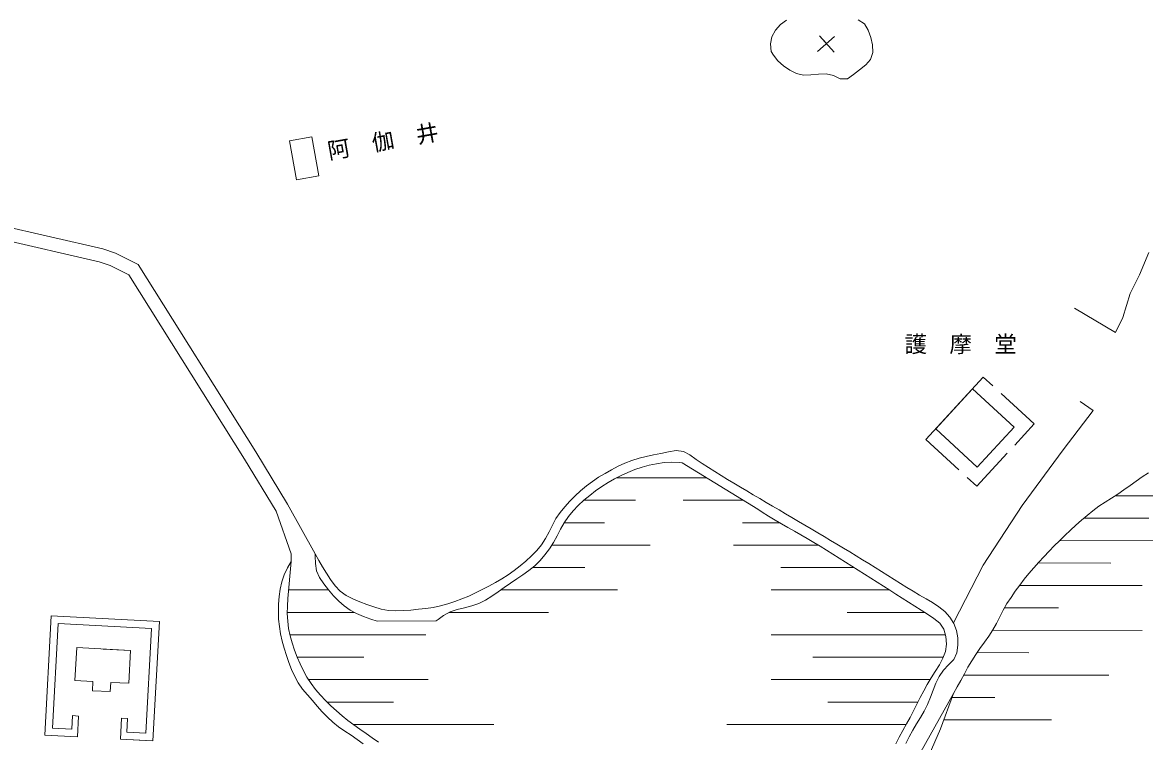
# Model space of a CAD drawing. Units: millimetres, scale not verified. Extents: x 11507 to 407039, y 22504 to 286236.
# Drawn here: x 197377 to 272435, y 177066 to 225171 of the extents above; entities that cross this region are included whole.
import ezdxf
from ezdxf.enums import TextEntityAlignment as Align

# ---------------------------------------------------------------- set-up
doc = ezdxf.new("R2010")
doc.units = ezdxf.units.MM
doc.header["$LTSCALE"] = 500
doc.linetypes.add('DASHED', pattern=[7.5, 6, -1.5])
doc.layers.add('1-0', color=3, linetype='Continuous', lineweight=13)
doc.layers.add('1-1', color=3, linetype='Continuous', lineweight=13)
doc.styles.add('ＭＳ ゴシック', font='')
doc.styles.get('ＭＳ ゴシック').set_extended_font_data('MS Gothic')

msp = doc.modelspace()

# ---------------------------------------------------------------- linework, layer by layer
at = {"layer": '1-0'}
for p, q in [((250567.6, 223224.8), (251687.8, 224220.5)), ((250700.4, 224278.3), (251664.6, 223193.7)), ((251160.2, 223761.2), (250700.4, 224278.3)), ((216724.6, 217520.1), (215248.1, 217255.7)), ((215248.1, 217255.7), (215717.1, 214636.6)), ((216724.6, 217520.1), (217193.7, 214901.1)), ((215717.1, 214636.6), (217193.7, 214901.1)), ((190194.6, 212917), (202745.9, 210030.2)), ((202502.2, 209162.8), (190055.6, 212025.5)), ((202745.9, 210030.2), (203594.2, 209747.5)), ((203594.2, 209747.5), (205121.7, 208983.7)), ((272722.5, 209782.5), (272100.2, 208288.9)), ((203248.9, 208913.8), (202502.2, 209162.8)), ((204493.6, 208291.5), (203248.9, 208913.8)), ((205121.7, 208983.7), (212998.1, 196439.3)), ((212232.1, 195966.8), (204493.6, 208291.5)), ((272100.2, 208288.9), (271477.9, 207044.2)), ((271477.9, 207044.2), (270980, 205426.2)), ((270482.1, 204430.4), (267743.9, 206048.5)), ((270980, 205426.2), (270482.1, 204430.4)), ((261645.1, 201443.3), (257808.2, 197276.4)), ((260929.1, 200665.6), (258463.8, 197988.3)), ((263708.2, 198106.6), (260929.1, 200665.6)), ((268988.6, 199202.9), (268117.3, 199825.2)), ((266997.1, 196589.1), (268988.6, 199202.9)), ((258463.8, 197988.3), (261243, 195429.3)), ((261243, 195429.3), (263708.2, 198106.6)), ((214348.1, 192481.7), (212232.1, 195966.8)), ((212998.1, 196439.3), (215117.4, 192948.8)), ((264258.9, 192855.1), (266997.1, 196589.1)), ((241295, 195738.3), (241504.8, 195707.2)), ((241504.8, 195707.2), (246576.4, 192614.8)), ((216961.8, 189619), (215117.4, 192948.8)), ((215343.8, 189619), (214348.1, 192481.7)), ((261645.1, 188872.2), (264258.9, 192855.1)), ((215343.8, 189121.1), (215343.8, 189619)), ((259653.6, 185013.8), (261645.1, 188872.2)), ((199290.7, 185486.1), (198865.7, 177496.9)), ((199290.7, 185486.1), (206533.7, 185100.8)), ((199763.4, 184960.3), (199391.6, 177969.5)), ((199763.4, 184960.3), (206007.8, 184628.1)), ((206108.7, 177111.6), (206533.7, 185100.8)), ((221101.6, 185129.4), (225052.1, 185138.2)), ((225052.1, 185138.2), (225180, 185231.7)), ((205636, 177637.4), (206007.8, 184628.1)), ((200889.5, 181155.5), (201006.3, 183351.1)), ((204601.2, 183159.9), (201006.3, 183351.1)), ((204601.2, 183159.9), (202770.5, 183257.3)), ((204484.5, 180964.3), (204601.2, 183159.9)), ((202087.8, 181091.8), (200889.5, 181155.5)), ((202087.8, 181091.8), (202054.7, 180469.5)), ((203286.1, 181028), (203253.1, 180405.7)), ((203286.1, 181028), (204484.5, 180964.3)), ((202054.7, 180469.5), (203253.1, 180405.7)), ((257471.7, 176381.7), (259653.6, 180284.1)), ((258782.3, 177919.2), (259653.6, 180284.1)), ((200724.3, 178801.5), (200676.4, 177901.2)), ((200724, 178796.7), (200724.3, 178801.5)), ((200724.3, 178801.5), (201123.4, 178775.4)), ((201049.3, 177380.7), (201123.4, 178775.4)), ((200676.4, 177901.2), (199391.6, 177969.5)), ((203925.2, 177227.7), (203999.4, 178622.4)), ((203999.4, 178622.4), (204398.8, 178601.1)), ((204351.2, 177705.7), (204398.8, 178601.1)), ((258035.6, 176176.7), (258782.3, 177919.2)), ((201049.3, 177380.7), (198865.7, 177496.9)), ((203925.2, 177227.7), (205609.4, 177138.1)), ((206108.7, 177111.6), (203932.9, 177227.3)), ((204351.2, 177705.7), (205636, 177637.4))]:
    msp.add_line(p, q, dxfattribs=at)
at = {"layer": '1-0', "linetype": 'DASHED'}
for p, q in [((265046.4, 198311.3), (261645.1, 201443.3)), ((261209.6, 194144.4), (265046.4, 198311.3)), ((257808.2, 197276.4), (261209.6, 194144.4))]:
    msp.add_line(p, q, dxfattribs=at)
at = {"layer": '1-0', "color": 4}
for p, q in [((262267.4, 184515.9), (272267.4, 184502.8)), ((260331, 181518.4), (270037.3, 181505.7))]:
    msp.add_line(p, q, dxfattribs=at)
at = {"layer": '1-0'}
for points in [[(253277.8, 225353.5), (253693.3, 225077), (253943.9, 224647.1), (254114.2, 224169.6), (254241.8, 223677.8), (254256, 223164.3), (254102.5, 222702.8), (253781.7, 222326.1), (253376.5, 222001.6), (252971.8, 221693.5), (252561.6, 221407.8), (252077.6, 221393.1), (251635.4, 221630.1), (251146, 221729.3), (250630.9, 221712.4), (250118.9, 221662.9), (249620.3, 221651.9), (249144.8, 221750.5), (248699.4, 221980.9), (248285.4, 222261), (247915.4, 222599.3), (247605.5, 222992.5), (247455.9, 223224.8), (247412.9, 223733.4), (247495.9, 224216.6), (247747.6, 224653.6), (248084.5, 225028.4), (248491.6, 225313.6)], [(256456.5, 176937), (256684.8, 177381.9), (256928.7, 177817.6), (257186.2, 178244.9), (257445.9, 178671.1), (257694.7, 179105), (257919.3, 179555.3), (258113.1, 180026.1), (258293.6, 180505.2), (258483.2, 180976.6), (258704.7, 181424.4), (258980.7, 181832.6), (259330, 182188.3), (259671.9, 182550.7), (259870.7, 183010), (259950.8, 183509.2), (259940.2, 184010.5), (259848.5, 184504), (259674, 184973.3), (259408, 185397.3), (259067, 185769.5), (258675.9, 186088.1), (258256.1, 186360.4), (257823.6, 186610.7), (257391.3, 186861.5), (256962.1, 187117.7), (256535.2, 187378.2), (256110.3, 187641.8), (255686.5, 187907.6), (255263.5, 188174.4), (254840.5, 188441.2), (254416.9, 188706.9), (253992.5, 188970.9), (253567.2, 189233.3), (253141.1, 189494.1), (252714.4, 189753.7), (252286.8, 190011.9), (251858.7, 190269.1), (251430, 190525.4), (251000.8, 190780.8), (250571.1, 191035.6), (250141, 191289.7), (249710.5, 191543.5), (249279.8, 191797), (248848.9, 192050.4), (248417.8, 192303.7), (247986.5, 192557.2), (247555.2, 192810.9), (247123.9, 193065.1), (246692.7, 193319.7), (246261.6, 193575.1), (245830.6, 193831.2), (245399.9, 194088.3), (244969.8, 194346.5), (244541, 194606), (244114.2, 194867), (243690.3, 195129.7), (243269.9, 195394.3), (242853, 195663.1), (242437.9, 195943.1), (242021.8, 196238.7), (241586.1, 196471.3), (241107.3, 196526.4), (240600.4, 196452.5), (240089.1, 196335), (239591.4, 196236.8), (239105.1, 196144.2), (238623.9, 196027.2), (238147.4, 195873.7), (237680.2, 195689.2), (237225.6, 195479.6), (236781.5, 195250), (236345.6, 195005.2), (235917.6, 194746.3), (235501.3, 194469), (235100.2, 194169.6), (234715.2, 193848.9), (234346.5, 193508.7), (233994.4, 193150.9), (233659.4, 192777.1), (233342.4, 192388.8), (233060.1, 191977.2), (232821, 191538), (232599.2, 191088), (232365.3, 190646), (232091.8, 190229.8), (231774.1, 189843.9), (231423.3, 189483.3), (231051.4, 189142.9), (230668, 188818.7), (230273.7, 188511.4), (229866.5, 188223.1), (229445.6, 187954.7), (229013.4, 187702.8), (228573.4, 187463.2), (228128.6, 187232), (227679.7, 187009.5), (227225.7, 186798.9), (226765.5, 186603.5), (226297.9, 186426.4), (225822.1, 186271.2), (225338.9, 186142.7), (224850.1, 186044.7), (224356.3, 185971.6), (223858.3, 185914.8), (223356.6, 185866), (222853.1, 185827.2), (222350.8, 185813.9), (221853, 185842.6), (221363, 185929), (220882.4, 186069.6), (220410.8, 186238.2), (219946.2, 186421.3), (219485.5, 186616.8), (219033.6, 186833.3), (218632, 187122.8), (218286.8, 187486.5), (217983.6, 187896.3), (217708, 188324.3), (217449.5, 188755.3), (217202.2, 189187.9), (216961.8, 189619)], [(241295, 195738.3), (240795.3, 195754.6), (240291.8, 195723.7), (239793.6, 195653.9), (239303.3, 195550.3), (238820.9, 195416.8), (238346.3, 195257.2), (237880, 195075.2), (237423.2, 194871), (236978.3, 194643.7), (236546.3, 194393.5), (236126.4, 194122.3), (235717.6, 193832.5), (235318.9, 193526), (234930.4, 193204.5), (234558.2, 192865.5), (234210.9, 192505), (233897, 192119), (233621.3, 191705.6), (233372.4, 191273), (233134.2, 190831.7), (232891, 190392.4), (232626.7, 189965.8), (232329.4, 189561), (231999.9, 189181.7), (231641.5, 188830.8), (231257.9, 188510.8), (230854.4, 188218.2), (230439, 187940.7), (230020.1, 187665.1), (229605.8, 187378.9), (229196.7, 187082.7), (228784.5, 186793.6), (228360.2, 186529.5), (227915.1, 186308.4), (227442.1, 186144.6), (226950.4, 186019.5), (226458.4, 185896.5), (225984.5, 185738.8), (225547, 185509.6), (225180, 185231.7)], [(259653.6, 180284.1), (259897.1, 180720.7), (260139.8, 181157.8), (260381.3, 181595.9), (260624.4, 182033.3), (260875.4, 182465.8), (261141.4, 182889), (261425.8, 183300.5), (261719.1, 183706.4), (262007.8, 184114.9), (262278.5, 184534.2), (262523.3, 184969.4), (262753.5, 185413.7), (262984.8, 185857.6), (263232.4, 186291.9), (263502.8, 186712.5), (263789.8, 187122.5), (264086.5, 187525.4), (264391, 187922.1), (264704.5, 188311.5), (265028, 188692.8), (265360.4, 189066.4), (265700.3, 189433.3), (266046.2, 189794.4), (266396.8, 190150.5), (266751.6, 190502.8), (267109.7, 190852.2), (267471.1, 191199.1), (267837.1, 191541.3), (268209.8, 191875.7), (268591.1, 192199.2), (268983, 192508.9), (269387.1, 192802.2), (269801.3, 193082), (270220.9, 193354.5), (270641.1, 193626.2), (271057.4, 193903.4), (271467.5, 194189.1), (271874.8, 194478.7), (272283.7, 194766.2), (272698.4, 195046)], [(255794.2, 176919.7), (256020.8, 177366.4), (256265.8, 177805.8), (256514.2, 178242.8), (256753.1, 178681.8), (256982.7, 179123.2), (257207.9, 179565.8), (257433.3, 180008.6), (257663.9, 180450.5), (257904.4, 180890.3), (258159.6, 181327.1), (258433.1, 181759.9), (258708.2, 182193.2), (258948.9, 182636.2), (259118.9, 183098), (259184.1, 183586.7), (259144.3, 184091.5), (259005.7, 184577.6), (258733.7, 184984.3), (258347.4, 185306.2), (257916, 185587.8), (257486.2, 185860.5), (257061.4, 186128.6), (256640.2, 186393.6), (256221.4, 186657.2), (255803.6, 186921), (255385.7, 187186.4), (254967.1, 187453.7), (254547.9, 187722.4), (254127.8, 187992.2), (253707, 188262.5), (253285.3, 188533), (252862.8, 188803.1), (252439.3, 189072.5), (252014.9, 189340.7), (251589.5, 189607.2), (251163, 189871.7), (250735.4, 190133.6), (250306.7, 190392.5), (249876.8, 190648), (249445.8, 190899.6), (249013.4, 191147), (248580.1, 191390.7), (248147.1, 191634.9), (247715.8, 191884), (247287.5, 192142.5), (246863.8, 192414.8), (246576.4, 192614.8)], [(220670.5, 185263.3), (220189.4, 185434.3), (219732.4, 185630.6), (219302.2, 185862.7), (218901.5, 186140.5), (218529.1, 186464.7), (218179.2, 186825.1), (217846.1, 187210.5), (217525.5, 187611.1), (217244.1, 188030), (217053.3, 188480.9), (216973.6, 188968.5), (216960.6, 189478.1), (216961.8, 189619)], [(215343.8, 189121.1), (215104.5, 188676.6), (214889.3, 188224.1), (214722.5, 187755.7), (214618.1, 187267.3), (214551.3, 186769), (214510.7, 186267.3), (214497.7, 185764.6), (214513.9, 185263.1), (214561, 184765.2), (214640.4, 184272.9), (214750, 183786.6), (214883.8, 183304.6), (215035.5, 182825.4), (215199.8, 182347.7), (215380.2, 181875.9), (215586.9, 181418.4), (215830.4, 180983.8), (216119.9, 180579.9), (216444.5, 180199), (216774.3, 179819.2), (217099.9, 179435.5), (217429.3, 179056.8), (217771.3, 178692.9), (218134.5, 178353.5), (218525.6, 178045.8), (218937.2, 177761.4), (219355.9, 177485), (219769.7, 177202.6), (220178.1, 176914.1)], [(215343.8, 189121.1), (215304.3, 188622.7), (215263.3, 188124.4), (215219.2, 187626.3), (215172.3, 187128.4), (215129.9, 186630.2), (215101.2, 186131), (215095.1, 185630.1), (215118.6, 185129.2), (215176.8, 184632), (215274.2, 184142.3), (215409, 183661.3), (215573.3, 183188), (215758.6, 182721.2), (215957.2, 182259.8), (216171.1, 181806.8), (216410.1, 181368.5), (216682.9, 180950.4), (216986.1, 180552), (217310.8, 180170), (217651, 179802.5), (218005.5, 179449.4), (218373.6, 179111.1), (218754.4, 178787.6), (219146.2, 178477.2), (219546.9, 178177.6), (219954.1, 177886.4), (220365.7, 177601.3), (220779.3, 177319.5), (221191.3, 177036)]]:
    msp.add_lwpolyline(points, dxfattribs=at)
at = {"layer": '1-1', "color": 4}
for p, q in [((237094.4, 194706.6), (243147.7, 194706.6)), ((234935.4, 193206.6), (238378.4, 193206.6)), ((241581.2, 193206.6), (245601.5, 193206.6)), ((270453.5, 193505.2), (278627.3, 193494.4)), ((233622.2, 191706.6), (236317.1, 191706.6)), ((245550.5, 191706.6), (247986.7, 191706.6)), ((268359.7, 192007.9), (272726.5, 192002.2)), ((232782.8, 190206.6), (239367.2, 190206.6)), ((244937.3, 190206.6), (250627.3, 190206.6)), ((266757.1, 190510), (275628.1, 190498.4)), ((231489, 188706.6), (234988.5, 188706.6)), ((248111.1, 188706.6), (253018.4, 188706.6)), ((265316.7, 189011.9), (270186.5, 189005.5)), ((215181, 187206.6), (217845.2, 187206.6)), ((229379.7, 187206.6), (237179.2, 187206.6)), ((247463.7, 187206.6), (255336.7, 187206.6)), ((264074.4, 187513.5), (272271.3, 187502.8)), ((215095.4, 185706.6), (219590.9, 185706.6)), ((225891.7, 185706.6), (232572.5, 185706.6)), ((252550.2, 185706.6), (257726.6, 185706.6)), ((266668.4, 186010.1), (263066.7, 186014.8)), ((215274.6, 184206.6), (224361.1, 184206.6)), ((247463.7, 184206.6), (259107.7, 184206.6)), ((262267.4, 184515.9), (272267.4, 184502.8)), ((215763.2, 182706.6), (220221.4, 182706.6)), ((250238.1, 182706.6), (258967.7, 182706.6)), ((264693.7, 183012.7), (261229.6, 183017.3)), ((216502.3, 181206.6), (224516.3, 181206.6)), ((247463.7, 181206.6), (258088.1, 181206.6)), ((217746.4, 179706.6), (222187.7, 179706.6)), ((251255.4, 179706.6), (257280.2, 179706.6)), ((262418.3, 180015.7), (259557.5, 180019.4)), ((219545.9, 178206.6), (228914.6, 178206.6)), ((244504.3, 178206.6), (256484.6, 178206.6)), ((259003.8, 178520.2), (266209.1, 178510.7))]:
    msp.add_line(p, q, dxfattribs=at)
at = {"layer": '1-1'}
msp.add_line((220670.5, 185263.3), (221101.6, 185129.4), dxfattribs=at)

# ---------------------------------------------------------------- texts
at = {"layer": '1-0', "style": 'ＭＳ ゴシック'}
msp.add_text('阿\u3000伽\u3000井', height=1100, rotation=10.154, dxfattribs=at).set_placement((217953.4, 215691), align=Align.BOTTOM_LEFT)
msp.add_text('護\u3000摩\u3000堂', height=1100, dxfattribs=at).set_placement((256382.7, 202771.7), align=Align.BOTTOM_LEFT)

doc.saveas('drawing.dxf')
